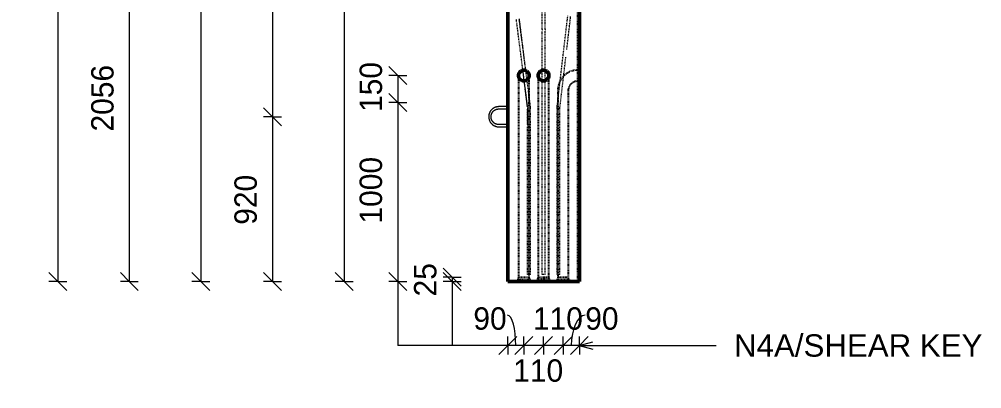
# Model space of a CAD drawing. Header units: millimetres. Extents: x 15006 to 36832, y -1993 to 19978.
# Drawn here: x 15006 to 20383, y -1993 to 69 of the extents above; entities that cross this region are included whole.
import ezdxf

# ---------------------------------------------------------------- set-up
doc = ezdxf.new("R2010")
doc.units = ezdxf.units.MM
doc.linetypes.add('Dash', pattern=[6.36, 3.18, -3.18])
for name, color, linetype, lineweight in [('A-ANNO-DIMS', 211, 'Continuous', 9), ('A-ANNO-DIMS-50', 211, 'Continuous', 9), ('A-DETL-MBND', 5, 'Continuous', 18), ('A-GENM', 13, 'Continuous', 18), ('A-WALL', 113, 'Continuous', 25), ('A-WALL-HDLN', 110, 'Dash', 25), ('G-ANNO-TEXT', 231, 'Continuous', 9), ('S-RBAR', 171, 'Continuous', 18)]:
    doc.layers.add(name, color=color, linetype=linetype, lineweight=lineweight)
doc.styles.add('Arial', font='arial.ttf', dxfattribs={"height": 125})
doc.styles.add('Nirmala UI Semilight', font='NirmalaS.ttf', dxfattribs={"height": 125})
doc.dimstyles.new('Arrow_Filled_-_2_5_NI_UI', dxfattribs={"dimscale": 304.8, "dimtxt": 130.920493, "dimasz": 0.328084, "dimexe": 0.164042, "dimexo": 0.0625, "dimgap": 0.164042, "dimtad": 1, "dimdec": 4, "dimzin": 0, "dimdsep": 46, "dimtxsty": 'Nirmala UI Semilight', "dimblk1": 'OBLIQUE', "dimblk2": 'OBLIQUE', "dimsah": 1, "dimcen": 0.09, "dimazin": 0, "dimtfac": 1, "dimtdec": 4, "dimtix": 1, "dimtmove": 0, "dimatfit": 3, "dimfxl": 0.164042, "dimfxlon": 1, "dimtvp": 1, "dimtolj": 1, "dimtzin": 0, "dimarcsym": 2})
doc.dimstyles.new('Arrow_Filled_-_2_5_NI_UI_1', dxfattribs={"dimscale": 304.8, "dimtxt": 130.920493, "dimasz": 0.328084, "dimexe": 0.164042, "dimexo": 0.0625, "dimgap": 0.164042, "dimtad": 1, "dimdec": 4, "dimzin": 0, "dimdsep": 46, "dimtxsty": 'Nirmala UI Semilight', "dimblk1": 'OBLIQUE', "dimblk2": 'OBLIQUE', "dimsah": 1, "dimcen": 0.09, "dimazin": 0, "dimtfac": 1, "dimtdec": 4, "dimtix": 1, "dimtmove": 1, "dimatfit": 3, "dimfxl": 0.164042, "dimfxlon": 1, "dimtvp": 1, "dimtolj": 1, "dimtzin": 0, "dimarcsym": 2})
doc.dimstyles.new('Arrow_Filled_-_2_5_NI_UI_2', dxfattribs={"dimscale": 304.8, "dimtxt": 130.920493, "dimasz": 0.328084, "dimexe": 0.164042, "dimexo": 0.0625, "dimgap": 0.164042, "dimtad": 1, "dimdec": 4, "dimzin": 0, "dimdsep": 46, "dimtxsty": 'Nirmala UI Semilight', "dimblk1": 'OBLIQUE', "dimblk2": 'OBLIQUE', "dimsah": 1, "dimcen": 0.09, "dimazin": 0, "dimtfac": 1, "dimtdec": 4, "dimtix": 1, "dimtmove": 2, "dimatfit": 3, "dimfxl": 0.164042, "dimfxlon": 1, "dimtvp": 1, "dimtolj": 1, "dimtzin": 0, "dimarcsym": 2})

# ---------------------------------------------------------------- blocks, each defined once
blk = doc.blocks.new('12_7Ø_ Lifting Insert_COLUMN - 12_9Ø Lifting insert-V1-Elevation Right Copy 1')
at = {"layer": 'A-GENM'}
for p, q in [((17735.4, 2176.3), (17685.4, 2176.3)), ((17685.4, 2163.6), (17735.4, 2163.6)), ((17735.4, 2076.3), (17685.4, 2076.3)), ((17685.4, 2063.6), (17735.4, 2063.6))]:
    blk.add_line(p, q, dxfattribs=at)
at = {"layer": 'A-GENM', "flags": 128}
for points in [[(17685.4, 2176.3), (17683.2, 2176.3), (17680.9, 2176.2), (17678.7, 2175.9), (17676.5, 2175.6), (17674.2, 2175.2), (17672, 2174.7), (17669.9, 2174.2), (17667.7, 2173.5), (17665.6, 2172.7), (17663.5, 2171.9), (17661.4, 2171), (17659.4, 2170), (17657.4, 2168.9), (17655.5, 2167.7), (17653.6, 2166.5), (17651.8, 2165.2), (17650, 2163.8), (17648.3, 2162.4), (17646.6, 2160.8), (17645, 2159.3), (17643.5, 2157.6), (17642, 2155.9), (17640.6, 2154.1), (17639.3, 2152.3), (17638, 2150.4), (17636.8, 2148.5), (17635.7, 2146.6), (17634.7, 2144.6), (17633.8, 2142.5), (17632.9, 2140.4), (17632.1, 2138.3), (17631.4, 2136.2), (17630.8, 2134), (17630.3, 2131.8), (17629.9, 2129.6), (17629.6, 2127.3), (17629.3, 2125.1), (17629.2, 2122.9), (17629.1, 2120.6), (17629.1, 2118.4), (17629.2, 2116.1), (17629.4, 2113.9), (17629.7, 2111.6), (17630.1, 2109.4), (17630.6, 2107.2), (17631.1, 2105), (17631.8, 2102.9), (17632.5, 2100.7), (17633.3, 2098.6), (17634.2, 2096.6), (17635.2, 2094.5), (17636.2, 2092.5), (17637.4, 2090.6), (17638.6, 2088.7), (17639.9, 2086.8), (17641.2, 2085), (17642.7, 2083.3), (17644.2, 2081.6), (17645.7, 2080), (17647.4, 2078.4), (17649.1, 2077), (17650.8, 2075.5), (17652.6, 2074.2), (17654.5, 2072.9), (17656.4, 2071.7), (17658.3, 2070.6), (17660.3, 2069.5), (17662.4, 2068.6), (17664.4, 2067.7), (17666.6, 2066.9), (17668.7, 2066.2), (17670.9, 2065.6), (17673, 2065), (17675.3, 2064.6), (17677.5, 2064.2), (17679.7, 2063.9), (17682, 2063.8), (17684.2, 2063.7), (17685.4, 2063.6)], [(17685.4, 2076.3), (17683.7, 2076.4), (17681.9, 2076.5), (17680.2, 2076.7), (17678.5, 2076.9), (17676.8, 2077.2), (17675.1, 2077.6), (17673.4, 2078), (17671.7, 2078.6), (17670.1, 2079.1), (17668.4, 2079.8), (17666.8, 2080.5), (17665.3, 2081.3), (17663.7, 2082.1), (17662.2, 2083), (17660.8, 2084), (17659.4, 2085), (17658, 2086.1), (17656.6, 2087.2), (17655.4, 2088.4), (17654.1, 2089.6), (17652.9, 2090.9), (17651.8, 2092.2), (17650.7, 2093.6), (17649.7, 2095), (17648.7, 2096.4), (17647.8, 2097.9), (17646.9, 2099.4), (17646.1, 2101), (17645.4, 2102.6), (17644.7, 2104.2), (17644.1, 2105.8), (17643.6, 2107.5), (17643.1, 2109.2), (17642.7, 2110.9), (17642.4, 2112.6), (17642.2, 2114.3), (17642, 2116), (17641.8, 2117.8), (17641.8, 2119.5), (17641.8, 2121.3), (17641.9, 2123), (17642, 2124.8), (17642.3, 2126.5), (17642.6, 2128.2), (17642.9, 2129.9), (17643.4, 2131.6), (17643.9, 2133.3), (17644.4, 2134.9), (17645, 2136.6), (17645.7, 2138.2), (17646.5, 2139.7), (17647.3, 2141.3), (17648.2, 2142.8), (17649.1, 2144.3), (17650.1, 2145.7), (17651.2, 2147.1), (17652.3, 2148.4), (17653.5, 2149.7), (17654.7, 2151), (17655.9, 2152.2), (17657.3, 2153.3), (17658.6, 2154.4), (17660, 2155.5), (17661.5, 2156.5), (17662.9, 2157.4), (17664.4, 2158.3), (17666, 2159.1), (17667.6, 2159.8), (17669.2, 2160.5), (17670.8, 2161.1), (17672.5, 2161.7), (17674.1, 2162.2), (17675.8, 2162.6), (17677.5, 2162.9), (17679.3, 2163.2), (17681, 2163.4), (17682.7, 2163.6), (17684.5, 2163.6), (17685.4, 2163.6)]]:
    blk.add_lwpolyline(points, dxfattribs=at)
blk = doc.blocks.new('DIMBLOCK11-Elevation Right Copy 1')
at = {"layer": 'A-ANNO-DIMS-50'}
for p, q in [((16821.4, 3040), (16771.4, 3090)), ((16821.4, 3040), (16771.4, 3040)), ((16821.4, 3040), (16821.4, -1395)), ((16821.4, 3040), (16871.4, 2990)), ((16821.4, 3040), (16871.4, 3040)), ((16821.4, -1395), (16771.4, -1345)), ((16821.4, -1395), (16771.4, -1395)), ((16821.4, -1395), (16871.4, -1445)), ((16821.4, -1395), (16871.4, -1395))]:
    blk.add_line(p, q, dxfattribs=at)
at = {"layer": 'A-ANNO-DIMS-50', "color": 0, "insert": (16608.3, 629.7), "char_height": 125, "width": 462.744, "attachment_point": 1, "rotation": 90, "line_spacing_factor": 1.142579, "style": 'Nirmala UI Semilight'}
blk.add_mtext('4435', dxfattribs=at)
blk = doc.blocks.new('_Oblique')
at = {"color": 0, "linetype": 'ByBlock', "lineweight": -2}
blk.add_line((-0.5, -0.5), (0.5, 0.5), dxfattribs=at)
blk = doc.blocks.new('DIMBLOCK15-Elevation Right Copy 1')
at = {"layer": 'A-ANNO-DIMS-50'}
for p, q in [((16421.4, 2120), (16371.4, 2170)), ((16421.4, 2120), (16371.4, 2120)), ((16421.4, 2120), (16421.4, -475)), ((16421.4, 2120), (16471.4, 2070)), ((16421.4, 2120), (16471.4, 2120)), ((16421.4, -475), (16371.4, -425)), ((16421.4, -475), (16371.4, -475)), ((16421.4, -475), (16471.4, -525)), ((16421.4, -475), (16471.4, -475))]:
    blk.add_line(p, q, dxfattribs=at)
at = {"layer": 'A-ANNO-DIMS-50', "color": 0, "insert": (16208.3, 632.1), "char_height": 125, "width": 457.032, "attachment_point": 1, "rotation": 90, "line_spacing_factor": 1.142579, "style": 'Nirmala UI Semilight'}
blk.add_mtext('2595', dxfattribs=at)
blk = doc.blocks.new('DIMBLOCK16-Elevation Right Copy 1')
at = {"layer": 'A-ANNO-DIMS-50'}
for p, q in [((16421.4, -475), (16371.4, -425)), ((16421.4, -475), (16371.4, -475)), ((16421.4, -475), (16421.4, -1395)), ((16421.4, -475), (16471.4, -525)), ((16421.4, -475), (16471.4, -475)), ((16421.4, -1395), (16371.4, -1345)), ((16421.4, -1395), (16371.4, -1395)), ((16421.4, -1395), (16471.4, -1445)), ((16421.4, -1395), (16471.4, -1395))]:
    blk.add_line(p, q, dxfattribs=at)
at = {"layer": 'A-ANNO-DIMS-50', "color": 0, "insert": (16208.3, -1077.8), "char_height": 125, "width": 342.774, "attachment_point": 1, "rotation": 90, "line_spacing_factor": 1.142579, "style": 'Nirmala UI Semilight'}
blk.add_mtext('920', dxfattribs=at)
blk = doc.blocks.new('DIMBLOCK21-Elevation Right Copy 1')
at = {"layer": 'A-ANNO-DIMS-50'}
for p, q in [((16021.4, 3040), (15971.4, 3090)), ((16021.4, 3040), (15971.4, 3040)), ((16021.4, 3040), (16021.4, -1395)), ((16021.4, 3040), (16071.4, 2990)), ((16021.4, 3040), (16071.4, 3040)), ((16021.4, -1395), (15971.4, -1345)), ((16021.4, -1395), (15971.4, -1395)), ((16021.4, -1395), (16071.4, -1445)), ((16021.4, -1395), (16071.4, -1395))]:
    blk.add_line(p, q, dxfattribs=at)
at = {"layer": 'A-ANNO-DIMS-50', "color": 0, "insert": (15808.3, 629.7), "char_height": 125, "width": 462.744, "attachment_point": 1, "rotation": 90, "line_spacing_factor": 1.142579, "style": 'Nirmala UI Semilight'}
blk.add_mtext('4435', dxfattribs=at)
blk = doc.blocks.new('DIMBLOCK25-Elevation Right Copy 1')
at = {"layer": 'A-ANNO-DIMS-50'}
for p, q in [((15621.4, 660.9), (15571.4, 710.9)), ((15621.4, 660.9), (15571.4, 660.9)), ((15621.4, 660.9), (15621.4, -1395)), ((15621.4, 660.9), (15671.4, 610.9)), ((15621.4, 660.9), (15671.4, 660.9)), ((15621.4, -1395), (15571.4, -1345)), ((15621.4, -1395), (15571.4, -1395)), ((15621.4, -1395), (15671.4, -1445)), ((15621.4, -1395), (15671.4, -1395))]:
    blk.add_line(p, q, dxfattribs=at)
at = {"layer": 'A-ANNO-DIMS-50', "color": 0, "insert": (15408.3, -557.5), "char_height": 125, "width": 457.032, "attachment_point": 1, "rotation": 90, "line_spacing_factor": 1.142579, "style": 'Nirmala UI Semilight'}
blk.add_mtext('2056', dxfattribs=at)
blk = doc.blocks.new('DIMBLOCK27-Elevation Right Copy 1')
at = {"layer": 'A-ANNO-DIMS-50'}
for p, q in [((15221.4, 3660), (15171.4, 3710)), ((15221.4, 3660), (15171.4, 3660)), ((15221.4, 3660), (15221.4, -1395)), ((15221.4, 3660), (15271.4, 3610)), ((15221.4, 3660), (15271.4, 3660)), ((15221.4, -1395), (15171.4, -1345)), ((15221.4, -1395), (15171.4, -1395)), ((15221.4, -1395), (15271.4, -1445)), ((15221.4, -1395), (15271.4, -1395))]:
    blk.add_line(p, q, dxfattribs=at)
at = {"layer": 'A-ANNO-DIMS-50', "color": 0, "insert": (15008.3, 942.1), "char_height": 125, "width": 457.032, "attachment_point": 1, "rotation": 90, "line_spacing_factor": 1.142579, "style": 'Nirmala UI Semilight'}
blk.add_mtext('5055', dxfattribs=at)
blk = doc.blocks.new('DIMBLOCK28-Elevation Right Copy 1')
at = {"layer": 'A-ANNO-DIMS-50'}
for p, q in [((18045.4, -1751.5), (18095.4, -1701.5)), ((18045.4, -1751.5), (18045.4, -1701.5)), ((18135.4, -1751.5), (18185.4, -1701.5)), ((18135.4, -1751.5), (18135.4, -1701.5)), ((18045.4, -1751.5), (17995.4, -1801.5)), ((18135.4, -1751.5), (18045.4, -1751.5)), ((18045.4, -1751.5), (18045.4, -1801.5)), ((18135.4, -1751.5), (18085.4, -1801.5)), ((18135.4, -1751.5), (18135.4, -1801.5))]:
    blk.add_line(p, q, dxfattribs=at)
blk.add_ellipse((18168.3, -1751.5), major_axis=(0, 169), ratio=0.460971, start_param=0, end_param=1.570796, dxfattribs=at)
at = {"layer": 'A-ANNO-DIMS-50', "color": 0, "insert": (18168.3, -1538.4), "char_height": 125, "width": 228.516, "attachment_point": 1, "line_spacing_factor": 1.142579, "style": 'Nirmala UI Semilight'}
blk.add_mtext('90', dxfattribs=at)
blk = doc.blocks.new('DIMBLOCK29-Elevation Right Copy 1')
at = {"layer": 'A-ANNO-DIMS-50'}
for p, q in [((17935.2, -1751.5), (17985.2, -1701.5)), ((17935.2, -1751.5), (17935.2, -1701.5)), ((18045.4, -1751.5), (18095.4, -1701.5)), ((18045.4, -1751.5), (18045.4, -1701.5)), ((17935.2, -1751.5), (17885.2, -1801.5)), ((18045.4, -1751.5), (17935.2, -1751.5)), ((17935.2, -1751.5), (17935.2, -1801.5)), ((18045.4, -1751.5), (17995.4, -1801.5)), ((18045.4, -1751.5), (18045.4, -1801.5))]:
    blk.add_line(p, q, dxfattribs=at)
at = {"layer": 'A-ANNO-DIMS-50', "color": 0, "insert": (17876.1, -1538.4), "char_height": 125, "width": 274.219, "attachment_point": 1, "line_spacing_factor": 1.142579, "style": 'Nirmala UI Semilight'}
blk.add_mtext('110', dxfattribs=at)
blk = doc.blocks.new('DIMBLOCK30-Elevation Right Copy 1')
at = {"layer": 'A-ANNO-DIMS-50'}
for p, q in [((17825.2, -1751.5), (17875.2, -1701.5)), ((17825.2, -1751.5), (17825.2, -1701.5)), ((17935.2, -1751.5), (17985.2, -1701.5)), ((17935.2, -1751.5), (17935.2, -1701.5)), ((17825.2, -1751.5), (17775.2, -1801.5)), ((17935.2, -1751.5), (17825.2, -1751.5)), ((17825.2, -1751.5), (17825.2, -1801.5)), ((17935.2, -1751.5), (17885.2, -1801.5)), ((17935.2, -1751.5), (17935.2, -1801.5))]:
    blk.add_line(p, q, dxfattribs=at)
at = {"layer": 'A-ANNO-DIMS-50', "color": 0, "insert": (17766, -1828.7), "char_height": 125, "width": 274.219, "attachment_point": 1, "line_spacing_factor": 1.142579, "style": 'Nirmala UI Semilight'}
blk.add_mtext('110', dxfattribs=at)
blk = doc.blocks.new('DIMBLOCK31-Elevation Right Copy 1')
at = {"layer": 'A-ANNO-DIMS-50'}
for p, q in [((17735.4, -1751.5), (17785.4, -1701.5)), ((17735.4, -1751.5), (17735.4, -1701.5)), ((17825.2, -1751.5), (17875.2, -1701.5)), ((17825.2, -1751.5), (17825.2, -1701.5)), ((17735.4, -1751.5), (17685.4, -1801.5)), ((17825.2, -1751.5), (17735.4, -1751.5)), ((17735.4, -1751.5), (17735.4, -1801.5)), ((17825.2, -1751.5), (17775.2, -1801.5)), ((17825.2, -1751.5), (17825.2, -1801.5))]:
    blk.add_line(p, q, dxfattribs=at)
blk.add_ellipse((17733.5, -1751.5), major_axis=(0, 169), ratio=0.277127, start_param=4.712389, end_param=6.283185, dxfattribs=at)
at = {"layer": 'A-ANNO-DIMS-50', "color": 0, "insert": (17543.1, -1538.4), "char_height": 125, "width": 228.516, "attachment_point": 1, "line_spacing_factor": 1.142579, "style": 'Nirmala UI Semilight'}
blk.add_mtext('90', dxfattribs=at)
blk = doc.blocks.new('DIMBLOCK32-Elevation Right Copy 1')
at = {"layer": 'A-ANNO-DIMS-50'}
for p, q in [((17424.7, -1370), (17374.7, -1320)), ((17424.7, -1395), (17374.7, -1345)), ((17424.7, -1370), (17374.7, -1370)), ((17424.7, -1395), (17374.7, -1395)), ((17424.7, -1370), (17424.7, -1395)), ((17424.7, -1370), (17474.7, -1420)), ((17424.7, -1370), (17474.7, -1370)), ((17424.7, -1395), (17474.7, -1445)), ((17424.7, -1395), (17474.7, -1395))]:
    blk.add_line(p, q, dxfattribs=at)
at = {"layer": 'A-ANNO-DIMS-50', "color": 0, "insert": (17211.6, -1477.7), "char_height": 125, "width": 228.516, "attachment_point": 1, "rotation": 90, "line_spacing_factor": 1.142579, "style": 'Nirmala UI Semilight'}
blk.add_mtext('25', dxfattribs=at)
blk = doc.blocks.new('DIMBLOCK33-Elevation Right Copy 1')
at = {"layer": 'A-ANNO-DIMS-50'}
for p, q in [((17121, -245), (17071, -195)), ((17121, -245), (17071, -245)), ((17121, -245), (17121, -395)), ((17121, -245), (17171, -295)), ((17121, -245), (17171, -245)), ((17121, -395), (17071, -345)), ((17121, -395), (17071, -395)), ((17121, -395), (17171, -445)), ((17121, -395), (17171, -395))]:
    blk.add_line(p, q, dxfattribs=at)
at = {"layer": 'A-ANNO-DIMS-50', "color": 0, "insert": (16907.9, -448.5), "char_height": 125, "width": 308.496, "attachment_point": 1, "rotation": 90, "line_spacing_factor": 1.142579, "style": 'Nirmala UI Semilight'}
blk.add_mtext('150', dxfattribs=at)
blk = doc.blocks.new('DIMBLOCK34-Elevation Right Copy 1')
at = {"layer": 'A-ANNO-DIMS-50'}
for p, q in [((17121, -395), (17071, -345)), ((17121, -395), (17071, -395)), ((17121, -395), (17121, -1395)), ((17121, -395), (17171, -445)), ((17121, -395), (17171, -395)), ((17121, -1395), (17071, -1345)), ((17121, -1395), (17071, -1395)), ((17121, -1395), (17171, -1445)), ((17121, -1395), (17171, -1395))]:
    blk.add_line(p, q, dxfattribs=at)
at = {"layer": 'A-ANNO-DIMS-50', "color": 0, "insert": (16907.9, -1071.1), "char_height": 125, "width": 422.754, "attachment_point": 1, "rotation": 90, "line_spacing_factor": 1.142579, "style": 'Nirmala UI Semilight'}
blk.add_mtext('1000', dxfattribs=at)

msp = doc.modelspace()

# ---------------------------------------------------------------- linework, layer by layer
at = {"layer": 'A-DETL-MBND'}
for p, q in [((17120.96524, -1395), (17120.96524, -1751.48173)), ((17424.70748, -1395), (17424.70748, -1751.48173)), ((17735.4305, -1751.48173), (17120.96524, -1751.48173))]:
    msp.add_line(p, q, dxfattribs=at)
at = {"layer": 'A-WALL', "lineweight": 50}
for p, q in [((17735.4305, 3040), (17735.4305, -1395)), ((18135.4305, -1395), (18135.4305, 511.23024)), ((17735.4305, -1395), (18135.4305, -1395))]:
    msp.add_line(p, q, dxfattribs=at)
at = {"layer": 'A-WALL'}
for p, q in [((17935.4305, -215.00063), (17935.2355, -215)), ((17935.2355, -275), (17935.4305, -274.99937))]:
    msp.add_line(p, q, dxfattribs=at)
at = {"layer": 'A-WALL', "flags": 128}
for points in [[(17825.2355, -215), (17824.03582, -215.024), (17822.83806, -215.09595), (17821.64413, -215.21574), (17820.45595, -215.38318), (17819.27542, -215.598), (17818.10442, -215.85986), (17816.94483, -216.16834), (17815.7985, -216.52294), (17814.66727, -216.9231), (17813.55295, -217.36817), (17812.45732, -217.85745), (17811.38212, -218.39015), (17810.3291, -218.96542), (17809.29991, -219.58235), (17808.29623, -220.23993), (17807.31964, -220.93713), (17806.37171, -221.67282), (17805.45396, -222.44583), (17804.56786, -223.25492), (17803.71482, -224.0988), (17802.89621, -224.97612), (17802.11333, -225.88547), (17801.36745, -226.8254), (17800.65975, -227.7944), (17799.99137, -228.79093), (17799.36337, -229.81339), (17798.77677, -230.86015), (17798.23249, -231.92953), (17797.73141, -233.01981), (17797.27433, -234.12927), (17796.86198, -235.25611), (17796.49502, -236.39854), (17796.17405, -237.55474), (17795.89956, -238.72284), (17795.67201, -239.90099), (17795.49175, -241.08729), (17795.35907, -242.27985), (17795.2742, -243.47677), (17795.23725, -244.67612), (17795.2355, -245)], [(17855.2355, -245), (17855.2115, -243.80032), (17855.13955, -242.60256), (17855.01976, -241.40863), (17854.85232, -240.22045), (17854.6375, -239.03992), (17854.37564, -237.86892), (17854.06716, -236.70933), (17853.71256, -235.563), (17853.3124, -234.43177), (17852.86733, -233.31745), (17852.37805, -232.22182), (17851.84535, -231.14662), (17851.27008, -230.0936), (17850.65315, -229.06441), (17849.99557, -228.06073), (17849.29837, -227.08414), (17848.56268, -226.13621), (17847.78967, -225.21846), (17846.98058, -224.33236), (17846.1367, -223.47932), (17845.25938, -222.66071), (17844.35003, -221.87783), (17843.4101, -221.13195), (17842.4411, -220.42425), (17841.44457, -219.75587), (17840.42211, -219.12787), (17839.37535, -218.54127), (17838.30597, -217.99699), (17837.21569, -217.49591), (17836.10623, -217.03883), (17834.97939, -216.62648), (17833.83696, -216.25952), (17832.68076, -215.93855), (17831.51266, -215.66406), (17830.33451, -215.43651), (17829.14821, -215.25625), (17827.95565, -215.12357), (17826.75873, -215.0387), (17825.55938, -215.00175), (17825.2355, -215)], [(17935.2355, -215), (17934.03582, -215.024), (17932.83806, -215.09595), (17931.64413, -215.21574), (17930.45595, -215.38318), (17929.27542, -215.598), (17928.10442, -215.85986), (17926.94483, -216.16834), (17925.7985, -216.52294), (17924.66727, -216.9231), (17923.55295, -217.36817), (17922.45732, -217.85745), (17921.38212, -218.39015), (17920.3291, -218.96542), (17919.29991, -219.58235), (17918.29623, -220.23993), (17917.31964, -220.93713), (17916.37171, -221.67282), (17915.45396, -222.44583), (17914.56786, -223.25492), (17913.71482, -224.0988), (17912.89621, -224.97612), (17912.11333, -225.88547), (17911.36745, -226.8254), (17910.65975, -227.7944), (17909.99137, -228.79093), (17909.36337, -229.81339), (17908.77677, -230.86015), (17908.23249, -231.92953), (17907.73141, -233.01981), (17907.27433, -234.12927), (17906.86198, -235.25611), (17906.49502, -236.39854), (17906.17405, -237.55474), (17905.89956, -238.72284), (17905.67201, -239.90099), (17905.49175, -241.08729), (17905.35907, -242.27985), (17905.2742, -243.47677), (17905.23725, -244.67612), (17905.2355, -245)], [(17965.2355, -245), (17965.2115, -243.80032), (17965.13955, -242.60256), (17965.01976, -241.40863), (17964.85232, -240.22045), (17964.6375, -239.03992), (17964.37564, -237.86892), (17964.06716, -236.70933), (17963.71256, -235.563), (17963.3124, -234.43177), (17962.86733, -233.31745), (17962.37805, -232.22182), (17961.84535, -231.14662), (17961.27008, -230.0936), (17960.65315, -229.06441), (17959.99557, -228.06073), (17959.29837, -227.08414), (17958.56268, -226.13621), (17957.78967, -225.21846), (17956.98058, -224.33236), (17956.1367, -223.47932), (17955.25938, -222.66071), (17954.35003, -221.87783), (17953.4101, -221.13195), (17952.4411, -220.42425), (17951.44457, -219.75587), (17950.42211, -219.12787), (17949.37535, -218.54127), (17948.30597, -217.99699), (17947.21569, -217.49591), (17946.10623, -217.03883), (17944.97939, -216.62648), (17943.83696, -216.25952), (17942.68076, -215.93855), (17941.51266, -215.66406), (17940.33451, -215.43651), (17939.14821, -215.25625), (17937.95565, -215.12357), (17936.75873, -215.0387), (17935.55938, -215.00175), (17935.4305, -215.00063)], [(17795.2355, -245), (17795.2595, -246.19968), (17795.33145, -247.39744), (17795.45124, -248.59137), (17795.61868, -249.77955), (17795.8335, -250.96008), (17796.09536, -252.13108), (17796.40384, -253.29067), (17796.75844, -254.437), (17797.1586, -255.56823), (17797.60367, -256.68255), (17798.09295, -257.77818), (17798.62565, -258.85338), (17799.20092, -259.9064), (17799.81785, -260.93559), (17800.47543, -261.93927), (17801.17263, -262.91586), (17801.90832, -263.86379), (17802.68133, -264.78154), (17803.49042, -265.66764), (17804.3343, -266.52068), (17805.21161, -267.33929), (17806.12097, -268.12217), (17807.0609, -268.86805), (17808.0299, -269.57575), (17809.02643, -270.24413), (17810.04889, -270.87213), (17811.09565, -271.45873), (17812.16503, -272.00301), (17813.25531, -272.50409), (17814.36477, -272.96117), (17815.49161, -273.37352), (17816.63404, -273.74048), (17817.79024, -274.06145), (17818.95834, -274.33594), (17820.13649, -274.56349), (17821.32279, -274.74375), (17822.51535, -274.87643), (17823.71227, -274.9613), (17824.91162, -274.99825), (17825.2355, -275)], [(17795.2355, -245), (17795.2355, -245.06399), (17795.2355, -245.25586), (17795.2355, -245.57531), (17795.2355, -246.02182), (17795.2355, -246.59467), (17795.2355, -247.29296), (17795.2355, -248.11556), (17795.2355, -249.06117), (17795.2355, -250.12825), (17795.2355, -251.31512), (17795.2355, -252.61987), (17795.2355, -254.04041), (17795.2355, -255.57447), (17795.2355, -257.21959), (17795.2355, -258.97315)], [(17825.2355, -275), (17826.43518, -274.976), (17827.63294, -274.90405), (17828.82687, -274.78426), (17830.01505, -274.61682), (17831.19558, -274.402), (17832.36658, -274.14014), (17833.52617, -273.83166), (17834.6725, -273.47706), (17835.80373, -273.0769), (17836.91805, -272.63183), (17838.01368, -272.14255), (17839.08888, -271.60985), (17840.1419, -271.03458), (17841.17109, -270.41765), (17842.17477, -269.76007), (17843.15136, -269.06287), (17844.09929, -268.32718), (17845.01704, -267.55417), (17845.90314, -266.74508), (17846.75618, -265.9012), (17847.57479, -265.02388), (17848.35767, -264.11453), (17849.10355, -263.1746), (17849.81125, -262.2056), (17850.47963, -261.20907), (17851.10763, -260.18661), (17851.69423, -259.13985), (17852.23851, -258.07047), (17852.73959, -256.98019), (17853.19667, -255.87073), (17853.60902, -254.74389), (17853.97598, -253.60146), (17854.29695, -252.44526), (17854.57144, -251.27716), (17854.79899, -250.09901), (17854.97925, -248.91271), (17855.11193, -247.72015), (17855.1968, -246.52323), (17855.23375, -245.32388), (17855.2355, -245)], [(17855.2355, -259.46467), (17855.2355, -257.68232), (17855.2355, -256.00766), (17855.2355, -254.44338), (17855.2355, -252.99196), (17855.2355, -251.65575), (17855.2355, -250.43687), (17855.2355, -249.33728), (17855.2355, -248.35873), (17855.2355, -247.50279), (17855.2355, -246.77083), (17855.2355, -246.16402), (17855.2355, -245.68333), (17855.2355, -245.32953), (17855.2355, -245.10319), (17855.2355, -245.00466), (17855.2355, -245)], [(17905.2355, -245), (17905.2595, -246.19968), (17905.33145, -247.39744), (17905.45124, -248.59137), (17905.61868, -249.77955), (17905.8335, -250.96008), (17906.09536, -252.13108), (17906.40384, -253.29067), (17906.75844, -254.437), (17907.1586, -255.56823), (17907.60367, -256.68255), (17908.09295, -257.77818), (17908.62565, -258.85338), (17909.20092, -259.9064), (17909.81785, -260.93559), (17910.47543, -261.93927), (17911.17263, -262.91586), (17911.90832, -263.86379), (17912.68133, -264.78154), (17913.49042, -265.66764), (17914.3343, -266.52068), (17915.21161, -267.33929), (17916.12097, -268.12217), (17917.0609, -268.86805), (17918.0299, -269.57575), (17919.02643, -270.24413), (17920.04889, -270.87213), (17921.09565, -271.45873), (17922.16503, -272.00301), (17923.25531, -272.50409), (17924.36477, -272.96117), (17925.49161, -273.37352), (17926.63404, -273.74048), (17927.79024, -274.06145), (17928.95834, -274.33594), (17930.13649, -274.56349), (17931.32279, -274.74375), (17932.51535, -274.87643), (17933.71227, -274.9613), (17934.91162, -274.99825), (17935.2355, -275)], [(17905.2355, -245), (17905.2355, -245.06399), (17905.2355, -245.25586), (17905.2355, -245.57531), (17905.2355, -246.02182), (17905.2355, -246.59467), (17905.2355, -247.29296), (17905.2355, -248.11556), (17905.2355, -249.06117), (17905.2355, -250.12825), (17905.2355, -251.31512), (17905.2355, -252.61987), (17905.2355, -254.04041), (17905.2355, -255.57447), (17905.2355, -257.21959), (17905.2355, -258.97315)], [(17935.4305, -274.99937), (17936.63, -274.96757), (17937.82727, -274.88784), (17939.02039, -274.76029), (17940.20746, -274.58513), (17941.38657, -274.36264), (17942.55584, -274.09317), (17943.7134, -273.77716), (17944.8574, -273.41512), (17945.98601, -273.00762), (17947.09741, -272.55531), (17948.18984, -272.05892), (17949.26155, -271.51924), (17950.31082, -270.93713), (17951.33597, -270.31353), (17952.33536, -269.64944), (17953.3074, -268.94591), (17954.25052, -268.20407), (17955.16323, -267.42511), (17956.04405, -266.61028), (17956.89159, -265.76087), (17957.70448, -264.87825), (17958.48142, -263.96383), (17959.22118, -263.01908), (17959.92257, -262.04549), (17960.58446, -261.04464), (17961.20579, -260.01812), (17961.78559, -258.96757), (17962.3229, -257.89468), (17962.81688, -256.80115), (17963.26674, -255.68875), (17963.67176, -254.55925), (17964.03128, -253.41446), (17964.34473, -252.2562), (17964.61162, -251.08634), (17964.83151, -249.90674), (17965.00405, -248.71929), (17965.12898, -247.52589), (17965.20607, -246.32845), (17965.23522, -245.12889), (17965.2355, -245)], [(17965.2355, -259.46467), (17965.2355, -257.68232), (17965.2355, -256.00766), (17965.2355, -254.44338), (17965.2355, -252.99196), (17965.2355, -251.65575), (17965.2355, -250.43687), (17965.2355, -249.33728), (17965.2355, -248.35873), (17965.2355, -247.50279), (17965.2355, -246.77083), (17965.2355, -246.16402), (17965.2355, -245.68333), (17965.2355, -245.32953), (17965.2355, -245.10319), (17965.2355, -245.00466), (17965.2355, -245)]]:
    msp.add_lwpolyline(points, dxfattribs=at)
at = {"layer": 'A-WALL', "lineweight": 50}
for centre, start, end in [((17825.2355, -245), 90.33219708, 125.6842469), ((17825.2355, -245), 54.309586, 89.68302137), ((17935.2355, -245), 90.33219708, 125.6842469), ((17935.2355, -245), 54.09147305, 89.33253272), ((17825.2355, -245), 126.29998864, 233.70908186), ((17825.2355, -245), 306.27781461, 53.68565598), ((17935.2355, -245), 126.29998864, 233.70908186), ((17935.2355, -245), 306.50663162, 53.46436835), ((17825.2355, -245), 234.28651471, 269.68302364), ((17825.2355, -245), 270.33216434, 305.70758618), ((17935.2355, -245), 234.28651471, 269.68302364), ((17935.2355, -245), 270.70593485, 305.93009214)]:
    msp.add_arc(centre, 30, start, end, dxfattribs=at)
at = {"layer": 'A-WALL-HDLN'}
for p, q in [((18125.42792, 3659.93242), (18125.42792, -1395)), ((18135.4305, -215), (18125.4305, -215)), ((17795.2355, -245), (17795.2355, -245.06399)), ((17855.2355, -245), (17855.2355, -245.06399)), ((17905.2355, -245), (17905.2355, -245.06399)), ((17965.2355, -245), (17965.2355, -245.06399)), ((18125.4305, -275), (18135.4305, -275)), ((17795.2355, -325), (17795.2355, -1376.25)), ((17855.2355, -1376.25), (17855.2355, -325)), ((17905.2355, -325), (17905.2355, -1375.95595)), ((17965.2355, -1376.54374), (17965.2355, -325)), ((18015.4305, -325), (18015.4305, -381.45929)), ((18075.4305, -1377.03125), (18075.4305, -325)), ((18015.4305, -382.30127), (18015.4305, -1375.46875)), ((17787.7355, -1395), (17792.71823, -1382.54318)), ((17792.7355, -1382.5), (17795.21712, -1376.29595)), ((17792.7355, -1382.5), (17857.7355, -1382.5)), ((17797.7355, -1370), (17852.7355, -1370)), ((17855.25388, -1376.29595), (17857.7355, -1382.5)), ((17857.75277, -1382.54318), (17862.7355, -1395)), ((17897.618, -1395), (17902.29689, -1383.30279)), ((17902.31416, -1383.25961), (17905.21723, -1376.00193)), ((17967.92185, -1383.25961), (17902.31416, -1383.25961)), ((17907.618, -1370), (17962.618, -1370)), ((17965.25388, -1376.5897), (17967.92185, -1383.25961)), ((17967.93912, -1383.30279), (17972.618, -1395)), ((18007.618, -1395), (18012.60073, -1382.54318)), ((18012.618, -1382.5), (18015.41212, -1375.5147)), ((18012.618, -1382.5), (18077.618, -1382.5)), ((18017.618, -1370), (18072.618, -1370)), ((18075.44888, -1377.0772), (18077.618, -1382.5)), ((18077.63527, -1382.54318), (18082.618, -1395))]:
    msp.add_line(p, q, dxfattribs=at)
at = {"layer": 'A-WALL-HDLN', "flags": 128}
for points in [[(18125.4305, -215), (18121.03168, -215.08799), (18116.63989, -215.35181), (18112.26216, -215.79105), (18107.9055, -216.405), (18103.57688, -217.19268), (18099.28321, -218.15282), (18095.03138, -219.2839), (18090.82818, -220.5841), (18086.68034, -222.05135), (18082.59448, -223.68329), (18078.57716, -225.47732), (18074.63479, -227.43056), (18070.77369, -229.53989), (18067.00002, -231.80194), (18063.31983, -234.21308), (18059.739, -236.76947), (18056.26327, -239.467), (18052.89819, -242.30137), (18049.64914, -245.26804), (18046.52133, -248.36226), (18043.51976, -251.57909), (18040.64923, -254.91337), (18037.91432, -258.35978), (18035.31943, -261.9128), (18032.86869, -265.56675), (18030.56604, -269.31577), (18028.41514, -273.15388), (18028.25704, -273.46452)], [(17795.2355, -245.10319), (17795.2355, -245.00466), (17795.2355, -245)], [(17795.2355, -258.97315), (17795.2355, -260.83234), (17795.2355, -262.79418), (17795.2355, -264.85554), (17795.2355, -267.01312), (17795.2355, -269.26346), (17795.2355, -271.60297), (17795.2355, -274.02791), (17795.2355, -276.53439), (17795.2355, -279.1184), (17795.2355, -281.77582), (17795.2355, -284.50238), (17795.2355, -287.29373), (17795.2355, -290.1454), (17795.2355, -293.05284), (17795.2355, -296.01138), (17795.2355, -299.0163), (17795.2355, -302.06278), (17795.2355, -305.14596), (17795.2355, -308.26091), (17795.2355, -311.40263), (17795.2355, -314.5661), (17795.2355, -317.74627), (17795.2355, -320.93804), (17795.2355, -324.13631), (17795.2355, -325)], [(17855.2355, -245.10319), (17855.2355, -245.00466), (17855.2355, -245)], [(17855.2355, -325), (17855.2355, -321.80085), (17855.2355, -318.60682), (17855.2355, -315.42302), (17855.2355, -312.25454), (17855.2355, -309.10645), (17855.2355, -305.98379), (17855.2355, -302.89155), (17855.2355, -299.83468), (17855.2355, -296.81806), (17855.2355, -293.84653), (17855.2355, -290.92484), (17855.2355, -288.05767), (17855.2355, -285.24959), (17855.2355, -282.5051), (17855.2355, -279.8286), (17855.2355, -277.22436), (17855.2355, -274.69656), (17855.2355, -272.24923), (17855.2355, -269.88628), (17855.2355, -267.61151), (17855.2355, -265.42855), (17855.2355, -263.34089), (17855.2355, -261.35187), (17855.2355, -259.46467)], [(17905.2355, -245.10319), (17905.2355, -245.00466), (17905.2355, -245)], [(17905.2355, -258.97315), (17905.2355, -260.83234), (17905.2355, -262.79418), (17905.2355, -264.85554), (17905.2355, -267.01312), (17905.2355, -269.26346), (17905.2355, -271.60297), (17905.2355, -274.02791), (17905.2355, -276.53439), (17905.2355, -279.1184), (17905.2355, -281.77582), (17905.2355, -284.50238), (17905.2355, -287.29373), (17905.2355, -290.1454), (17905.2355, -293.05284), (17905.2355, -296.01138), (17905.2355, -299.0163), (17905.2355, -302.06278), (17905.2355, -305.14596), (17905.2355, -308.26091), (17905.2355, -311.40263), (17905.2355, -314.5661), (17905.2355, -317.74627), (17905.2355, -320.93804), (17905.2355, -324.13631), (17905.2355, -325)], [(17965.2355, -245.10319), (17965.2355, -245.00466), (17965.2355, -245)], [(17965.2355, -325), (17965.2355, -321.80085), (17965.2355, -318.60682), (17965.2355, -315.42302), (17965.2355, -312.25454), (17965.2355, -309.10645), (17965.2355, -305.98379), (17965.2355, -302.89155), (17965.2355, -299.83468), (17965.2355, -296.81806), (17965.2355, -293.84653), (17965.2355, -290.92484), (17965.2355, -288.05767), (17965.2355, -285.24959), (17965.2355, -282.5051), (17965.2355, -279.8286), (17965.2355, -277.22436), (17965.2355, -274.69656), (17965.2355, -272.24923), (17965.2355, -269.88628), (17965.2355, -267.61151), (17965.2355, -265.42855), (17965.2355, -263.34089), (17965.2355, -261.35187), (17965.2355, -259.46467)], [(18028.12791, -273.71823), (18026.41945, -277.07493), (18024.58216, -281.07265), (18022.9062, -285.14065), (18021.39426, -289.27241), (18020.04876, -293.46133), (18018.87184, -297.7007), (18017.8654, -301.98375), (18017.03103, -306.30361), (18016.37008, -310.65339), (18015.88361, -315.02612), (18015.57239, -319.41481), (18015.43691, -323.81243), (18015.4305, -325)], [(18075.4305, -325), (18075.4705, -323.00053), (18075.59042, -321.00427), (18075.79007, -319.01439), (18076.06914, -317.03409), (18076.42717, -315.06653), (18076.8636, -313.11487), (18077.37773, -311.18222), (18077.96873, -309.27167), (18078.63566, -307.38629), (18079.37745, -305.52908), (18080.19292, -303.70303), (18081.08076, -301.91104), (18082.03954, -300.15599), (18083.06775, -298.44069), (18084.16372, -296.76788), (18085.32571, -295.14023), (18086.55187, -293.56035), (18087.84022, -292.03077), (18089.1887, -290.55393), (18090.59517, -289.1322), (18092.05736, -287.76784), (18093.57294, -286.46306), (18095.13949, -285.21992), (18096.7545, -284.04042), (18098.41539, -282.92645), (18100.11949, -281.87979), (18101.86408, -280.90211), (18103.64638, -279.99498), (18105.46353, -279.15984), (18107.31261, -278.39805), (18109.19069, -277.7108), (18111.09474, -277.09921), (18113.02173, -276.56424), (18114.96857, -276.10677), (18116.93215, -275.72751), (18118.90932, -275.42708), (18120.89692, -275.20596), (18122.89178, -275.06449), (18124.8907, -275.00291), (18125.4305, -275)], [(17797.7355, -1370), (17796.65046, -1372.71259), (17795.86715, -1374.67088), (17795.39383, -1375.85417), (17795.25106, -1376.211)], [(17795.25106, -1376.211), (17795.39383, -1375.85417), (17795.86715, -1374.67088), (17796.65046, -1372.71259), (17797.7355, -1370)], [(17852.7355, -1370), (17853.82054, -1372.71259), (17854.60385, -1374.67088), (17855.07717, -1375.85417), (17855.21994, -1376.211)], [(17855.21994, -1376.211), (17855.07717, -1375.85417), (17854.60385, -1374.67088), (17853.82054, -1372.71259), (17852.7355, -1370)], [(17907.618, -1370), (17906.45909, -1372.89728), (17905.67793, -1374.85018), (17905.28477, -1375.83309)], [(17905.28477, -1375.83309), (17905.67793, -1374.85018), (17906.45909, -1372.89728), (17907.618, -1370)], [(17962.618, -1370), (17963.7536, -1372.83899), (17964.57383, -1374.88957), (17965.06962, -1376.12905), (17965.22065, -1376.50651)], [(17965.22065, -1376.50651), (17965.06962, -1376.12905), (17964.57383, -1374.88957), (17963.7536, -1372.83899), (17962.618, -1370)], [(18017.618, -1370), (18016.66762, -1372.37594), (18015.98245, -1374.08887), (18015.56881, -1375.12298), (18015.44831, -1375.4239)], [(18075.4167, -1376.99623), (18075.25208, -1376.5852), (18074.71894, -1375.25234), (18073.83742, -1373.04854), (18072.618, -1370)]]:
    msp.add_lwpolyline(points, dxfattribs=at)
at = {"layer": 'A-WALL-HDLN'}
for centre, start, end in [((17825.2355, -245), 90.85848089, 104.18436669), ((17825.2355, -245), 75.6763655, 89.20704025), ((17935.2355, -245), 90.85848089, 104.18436669), ((17935.2355, -245), 75.47294193, 88.78185119), ((17825.2355, -245), 179.4369875, 194.7877471), ((17825.2355, -245), 165.19920118, 179.20685487), ((17825.2355, -245), 195, 196.98432557), ((17825.2355, -245), 163.01567443, 164.77157466), ((17825.2355, -245), 161.10549821, 162.51908619), ((17825.2355, -245), 197.48091381, 198.89450179), ((17825.2355, -245), 150.45516115, 160.29144867), ((17825.2355, -245), 199.70855133, 209.76091761), ((17825.2355, -245), 135.62882137, 149.62552099), ((17825.2355, -245), 210.41286098, 224.39291099), ((17825.2355, -245), 225.55926441, 232.07650763), ((17825.2355, -245), 127.92349237, 134.31740598), ((17825.2355, -245), 124.94796451, 127.25438735), ((17825.2355, -245), 120.79886633, 124.37866497), ((17825.2355, -245), 105.79363823, 119.21277166), ((17825.2355, -245), 60.80852626, 74.15588242), ((17825.2355, -245), 55.62133503, 59.25266909), ((17825.2355, -245), 52.74561265, 55.05203549), ((17825.2355, -245), 45.62285871, 52.07650763), ((17825.2355, -245), 307.92349237, 314.38605397), ((17825.2355, -245), 315.56558126, 329.66999846), ((17825.2355, -245), 30.47329872, 44.32387853), ((17825.2355, -245), 19.70855133, 29.75294298), ((17825.2355, -245), 330.40110094, 340.29144867), ((17825.2355, -245), 17.48091381, 18.89450179), ((17825.2355, -245), 341.10549821, 342.51908619), ((17825.2355, -245), 15.21831883, 16.98432557), ((17825.2355, -245), 343.01567443, 344.78570475), ((17825.2355, -245), 345.18687886, 359.20685487), ((17825.2355, -245), 359.4369875, 14.77563063), ((17935.2355, -245), 179.4369875, 194.7877471), ((17935.2355, -245), 165.19920118, 179.20685487), ((17935.2355, -245), 195, 196.98432557), ((17935.2355, -245), 163.01567443, 164.77157466), ((17935.2355, -245), 161.10549821, 162.51908619), ((17935.2355, -245), 197.48091381, 198.89450179), ((17935.2355, -245), 150.45516115, 160.29144867), ((17935.2355, -245), 199.70855133, 209.76091761), ((17935.2355, -245), 135.62882137, 149.62552099), ((17935.2355, -245), 210.41286098, 224.39291099), ((17935.2355, -245), 225.55926441, 232.07650763), ((17935.2355, -245), 127.92349237, 134.31740598), ((17935.2355, -245), 124.94796451, 127.25438735), ((17935.2355, -245), 120.79886633, 124.37866497), ((17935.2355, -245), 105.79363823, 119.21277166), ((17935.2355, -245), 60.56188607, 73.86235907), ((17935.2355, -245), 55.39387408, 58.97257925), ((17935.2355, -245), 52.52968093, 54.82231427), ((17935.2355, -245), 305.17768573, 307.47031907), ((17935.2355, -245), 45.45967629, 51.85788857), ((17935.2355, -245), 308.14211143, 314.5837022), ((17935.2355, -245), 315.76930157, 329.9277439), ((17935.2355, -245), 30.34104983, 44.14637535), ((17935.2355, -245), 330.50363811, 340.36940754), ((17935.2355, -245), 19.63059246, 29.47256075), ((17935.2355, -245), 17.41030368, 18.81324229), ((17935.2355, -245), 341.18675771, 342.58969632), ((17935.2355, -245), 15.15953184, 16.91177068), ((17935.2355, -245), 343.08822932, 344.84510965), ((17935.2355, -245), 345.26749883, 359.15410606), ((17935.2355, -245), 359.8429468, 14.71389093), ((17825.2355, -245), 232.74561265, 235.05203549), ((17825.2355, -245), 235.62133503, 239.30933339), ((17825.2355, -245), 240.76427395, 254.16947863), ((17825.2355, -245), 255.67393106, 269.20726233), ((17825.2355, -245), 270.85839629, 284.1962421), ((17825.2355, -245), 285.78208307, 299.2598005), ((17825.2355, -245), 300.74905251, 304.37866497), ((17825.2355, -245), 304.94796451, 307.25438735), ((17935.2355, -245), 232.74561265, 235.05203549), ((17935.2355, -245), 235.62133503, 239.30933339), ((17935.2355, -245), 240.76427395, 254.16947863), ((17935.2355, -245), 255.67393106, 269.20726233), ((17935.2355, -245), 271.23488403, 284.51051961), ((17935.2355, -245), 286.10150738, 299.49614849), ((17935.2355, -245), 300.99286734, 304.60612592)]:
    msp.add_arc(centre, 30, start, end, dxfattribs=at)
at = {"layer": 'G-ANNO-TEXT', "color": 10}
for q in [(18209.67549, -1731.40381), (18209.67549, -1771.59619), (18899.29247, -1751.5)]:
    msp.add_line((18134.67549, -1751.5), q, dxfattribs=at)
at = {"layer": 'S-RBAR', "linetype": 'Dash'}
for p, q in [((17927.4305, 11.63663), (17927.4305, 2678.82077)), ((17943.4305, 11.63663), (17943.4305, 2678.82077)), ((17784.07326, 61.34667), (17783.58403, 68.95024)), ((17825.4092, -257.78978), (17784.07326, 61.34667)), ((17799.94071, 63.4019), (17799.58403, 68.95024)), ((17842.99627, -269.01101), (17799.94071, 63.4019)), ((17800.80147, 68.2598), (17800.45769, 73.85241)), ((17832.27962, -185.88833), (17800.80147, 68.2598)), ((18010.97617, -419.67655), (18070.78357, 87.80606)), ((18064.82323, -99.47313), (18086.6736, 85.9334)), ((17927.4305, 11.63663), (17927.4305, 5.06067)), ((17927.4305, -266.86313), (17927.4305, 5.06067)), ((17943.4305, 11.63663), (17943.4305, 5.06067)), ((17943.4305, -267.65904), (17943.4305, 5.06067)), ((18047.38545, -247.43764), (18059.70317, -142.91827)), ((17845.01343, -418.86637), (17818.58139, -205.45942)), ((18026.8662, -421.54921), (18047.36683, -247.59563)), ((17846.63185, -421.64049), (17827.54764, -274.29973)), ((17855.18589, -363.12165), (17843.01483, -269.15427)), ((17927.4305, -459.25681), (17927.4305, -272.51294)), ((17943.4305, -459.25681), (17943.4305, -272.40287)), ((17862.4993, -419.58527), (17855.28511, -363.88768)), ((17846.98853, -427.18884), (17846.63185, -421.64049)), ((17846.98853, -1355), (17846.98853, -427.18884)), ((17862.98853, -427.18884), (17862.4993, -419.58527)), ((17862.98853, -1355), (17862.98853, -427.18884)), ((18010.53635, -427.18884), (18010.97617, -419.67655)), ((18010.53635, -1355), (18010.53635, -427.18884)), ((18026.53635, -427.18884), (18026.8662, -421.54921)), ((18026.53635, -1355), (18026.53635, -427.18884)), ((17845.69533, -518.86637), (17845.69533, -431.13363)), ((17927.4305, -465.83277), (17927.4305, -459.25681)), ((17927.4305, -1355), (17927.4305, -465.83277)), ((17943.4305, -465.83277), (17943.4305, -459.25681)), ((17943.4305, -1355), (17943.4305, -465.83277)), ((17845.69533, -1355), (17845.69533, -531.13363)), ((17846.98853, -1355), (17845.69533, -1355)), ((17862.98853, -1355), (17846.98853, -1355)), ((17943.4305, -1355), (17927.4305, -1355)), ((18026.53635, -1355), (18010.53635, -1355))]:
    msp.add_line(p, q, dxfattribs=at)
at = {"layer": 'S-RBAR'}
for p, q in [((17827.5413, -274.2508), (17825.41553, -257.83872)), ((17927.4305, -272.464), (17927.4305, -266.91206)), ((17943.4305, -272.35394), (17943.4305, -267.70798))]:
    msp.add_line(p, q, dxfattribs=at)

# ---------------------------------------------------------------- block references
at = {"layer": 'A-GENM'}
msp.add_blockref('12_7Ø_ Lifting Insert_COLUMN - 12_9Ø Lifting insert-V1-Elevation Right Copy 1', (0, -2595), dxfattribs=at)

# ---------------------------------------------------------------- texts
at = {"layer": 'G-ANNO-TEXT', "color": 7, "insert": (18999.29247, -1689), "char_height": 125, "width": 1675.526875, "attachment_point": 1, "style": 'Arial'}
msp.add_mtext('N4A/SHEAR KEY', dxfattribs=at)

# ---------------------------------------------------------------- dimensions: what is measured, and where the dimension line sits
at = {"layer": 'A-ANNO-DIMS'}
for base, p1, p2, override, picture, middle in [((15221.41578, -1395), (15271.41578, 3660), (15271.41578, -1395), {"dimpost": '<>', "dimfxl": 5055}, 'DIMBLOCK27-Elevation Right Copy 1', (15106.82373, 1132.5)), ((16021.41578, -1395), (16071.41578, 3040), (16071.41578, -1395), {"dimpost": '<>', "dimfxl": 4435}, 'DIMBLOCK21-Elevation Right Copy 1', (15906.78014, 822.5)), ((16821.41578, -1395), (16871.41578, 3040), (16871.41578, -1395), {"dimpost": '<>', "dimfxl": 4435}, 'DIMBLOCK11-Elevation Right Copy 1', (16706.78014, 822.5)), ((16421.41578, -475), (16471.41578, 2120), (16471.41578, -475), {"dimpost": '<>', "dimfxl": 2595}, 'DIMBLOCK15-Elevation Right Copy 1', (16306.78014, 822.5)), ((15621.41578, -1395), (15671.41578, 660.939), (15671.41578, -1395), {"dimpost": '<>', "dimfxl": 2055.938996}, 'DIMBLOCK25-Elevation Right Copy 1', (15506.78014, -367.0305)), ((17120.96524, -395), (17170.96524, -245), (17170.96524, -395), {"dimpost": '<>', "dimfxl": 150}, 'DIMBLOCK33-Elevation Right Copy 1', (17006.02452, -320)), ((17120.96524, -1395), (17170.96524, -395), (17170.96524, -1395), {"dimpost": '<>', "dimfxl": 1000}, 'DIMBLOCK34-Elevation Right Copy 1', (17006.02452, -895)), ((16421.41578, -1395), (16471.41578, -475), (16471.41578, -1395), {"dimpost": '<>', "dimfxl": 920}, 'DIMBLOCK16-Elevation Right Copy 1', (16306.78014, -935)), ((17424.70748, -1395), (17474.70748, -1370), (17474.70748, -1395), {"dimpost": '<>', "dimfxl": 25}, 'DIMBLOCK32-Elevation Right Copy 1', (17310.11543, -1382.5))]:
    dim = msp.add_linear_dim(base=base, p1=p1, p2=p2, angle=90, dimstyle='Arrow_Filled_-_2_5_NI_UI', override=override, dxfattribs=at)
    dim.commit()
    dim.dimension.update_dxf_attribs({"geometry": picture, "text_midpoint": middle})
for base, p1, p2, dimstyle, override, picture, middle in [((17735.4305, -1751.48173), (17825.2355, -1701.48173), (17735.4305, -1701.48173), 'Arrow_Filled_-_2_5_NI_UI_1', {"dimpost": '<>', "dimfxl": 89.804998}, 'DIMBLOCK31-Elevation Right Copy 1', (17657.32144, -1621.7291)), ((18045.4305, -1751.48173), (18135.4305, -1701.48173), (18045.4305, -1701.48173), 'Arrow_Filled_-_2_5_NI_UI_1', {"dimpost": '<>', "dimfxl": 90}, 'DIMBLOCK28-Elevation Right Copy 1', (18282.60115, -1621.7291)), ((17825.2355, -1751.48173), (17935.2355, -1701.48173), (17825.2355, -1701.48173), 'Arrow_Filled_-_2_5_NI_UI_2', {"dimpost": '<>', "dimfxl": 110}, 'DIMBLOCK30-Elevation Right Copy 1', (17903.08708, -1912.00851))]:
    dim = msp.add_linear_dim(base=base, p1=p1, p2=p2, dimstyle=dimstyle, override=override, dxfattribs=at)
    dim.commit()
    dim.dimension.update_dxf_attribs({"geometry": picture, "text_midpoint": middle, "dimtype": 160})
dim = msp.add_linear_dim(base=(17935.2355, -1751.48173), p1=(18045.4305, -1701.48173), p2=(17935.2355, -1701.48173), dimstyle='Arrow_Filled_-_2_5_NI_UI', override={"dimpost": '<>', "dimfxl": 110.195002}, dxfattribs=at)
dim.commit()
dim.dimension.update_dxf_attribs({"geometry": 'DIMBLOCK29-Elevation Right Copy 1', "text_midpoint": (17990.333, -1636.541)})

doc.saveas('drawing.dxf')
